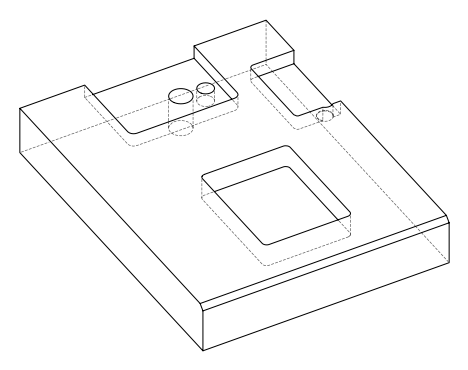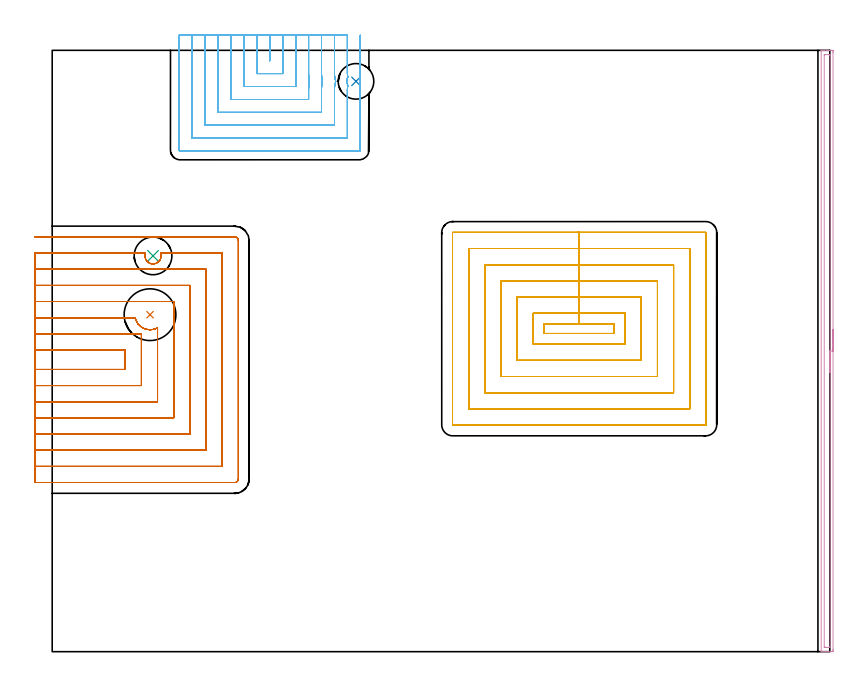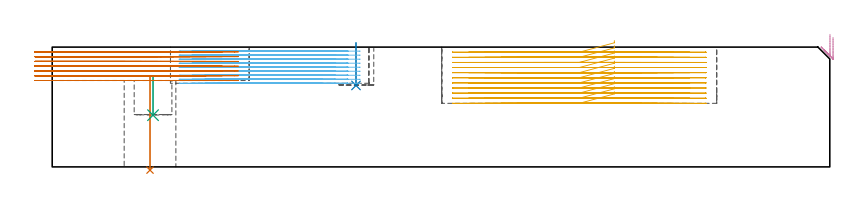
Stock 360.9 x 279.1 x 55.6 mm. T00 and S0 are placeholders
(PLAN: 7 operations, 6 tool changes, 105.6 min)
(1 INDEXABLE_INSERT_DRILL_THROUGH_HOLE_FROM_SOLID | STEP1HOLE | UGT0302_003 | 0.18 min | 25130 mm3)
(2 INDEXABLE_INSERT_DRILL_BLIND_HOLE_FROM_SOLID | STEP1POCKET | NXT0302_004 | 0.08 min | 3759 mm3)
(3 INDEXABLE_INSERT_DRILL_BLIND_HOLE_FROM_SOLID_1 | STEP1POCKET_1 | NXT0302_006 | 0.08 min | 7538 mm3)
(4 AREA_MILL | FG_CHAMFER_SURFACE | UGT0205_001 | 4.66 min | 4227 mm3)
(5 MILL_RECTANGULAR_POCKET | POCKET_RECTANGULAR_STRAIGHT | NXT0201_013 | Follow Part, ap 2.5, ae 75% | 38.4 min | 330527 mm3)
(6 MILL_SLOT | SLOT_PARTIAL_RECTANGULAR | UGT0201_007 | Follow Part, ap 2, ae 75% | 27.16 min | 75157 mm3)
(7 MILL_SLOT_1 | SLOT_PARTIAL_RECTANGULAR_1 | NXT0201_013 | Follow Part, ap 2.5, ae 75% | 35.07 min | 164654 mm3)
(TOOL UGT0302_003 | Indexable Insert Drill 24mm | D24 PA180 FL50 Z2)
(TOOL NXT0302_004 | Index. Insert Drill 16.5mm [880-D1650L20-05] | D16.5 PA176 FL83 Z2)
(TOOL NXT0302_006 | Index. Insert Drill 17.5mm [880-D1750L25-05] | D17.5 PA176 FL88 Z2)
(TOOL UGT0205_001 | Chamfer Mill 20 x 3 x 45 deg. | D20 FL50 Z2)
(TOOL NXT0201_013 | ENDMILL 10mm | D10 FL30 Z4)
(TOOL UGT0201_007 | End Mill 8 mm | D8 FL19 Z4)
(OP 1 INDEXABLE_INSERT_DRILL_THROUGH_HOLE_FROM_SOLID)
G17 G21 G94 G90
T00 M6
G54
G17 G0 G90 X45.4 Y156.4 S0 M3
G43 Z65.6 H0
G94 G81 G98 Z-1.5 F250. R42.1
G80
M5
M2
(OP 2 INDEXABLE_INSERT_DRILL_BLIND_HOLE_FROM_SOLID)
G17 G21 G94 G90
T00 M6
G54
G17 G0 G90 X141. Y264.7 S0 M3
G43 Z65.6 H1
G94 G81 G98 Z37.8 F250. R57.6
G80
M5
M2
(OP 3 INDEXABLE_INSERT_DRILL_BLIND_HOLE_FROM_SOLID_1)
G17 G21 G94 G90
T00 M6
G54
G17 G0 G90 X46.8 Y183.7 S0 M3
G43 Z65.6 H1
G94 G81 G98 Z24. F250. R42.1
G80
M5
M2
(OP 4 AREA_MILL)
G17 G21 G94 G90
T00 M6
G54
G17 G0 G90 X362.4 Y149.55 S1061 M3
G43 Z65.6 H0
Z60.1
G94 G1 Y149.512 Z59.228 F250.
Y149.398 Z58.364
Y149.209 Z57.512
Y148.947 Z56.68
Y148.613 Z55.874
Y148.21 Z55.1
Y147.742 Z54.364
Y147.21 Z53.672
Y146.621 Z53.029
Y145.978 Z52.44
Y145.286 Z51.908
Y144.55 Z51.44
Y143.776 Z51.037
Y142.97 Z50.703
Y142.138 Z50.441
Y141.286 Z50.252
Y140.422 Z50.138
Y139.55 Z50.1
Y0.977
X362.399 Y0.619 Z50.101
X362.394 Y0.09 Z50.103
X362.391 Y0.008 Z50.105
X361.868 Y0. Z50.628
X360.094 Z52.401
X359.549 Z52.948
X359.206 Z53.29
X358.662 Z53.834
X358.319 Z54.176
X357.634 Z54.866
X357.311 Z55.189
X356.933 Y0.008 Z55.559
X356.903 Y0.01 Z55.588
X356.9 Y0.173 Z55.6
Y278.928
X356.902 Y279.091 Z55.588
X356.934 Y279.1 Z55.557
X357.311 Z55.188
X357.633 Z54.866
X358.319 Z54.176
X359.549 Z52.948
X360.094 Z52.401
X360.709 Z51.787
X360.981 Z51.515
X361.596 Z50.9
X361.868 Y279.098 Z50.628
X362.391 Y279.092 Z50.105
X362.394 Y279.01 Z50.103
X362.399 Y278.481 Z50.101
X362.4 Y277.945 Z50.1
Y139.55
X360.986 Z51.514
Y2.406
X360.981 Y2.01 Z51.519
X360.496 Y2.001 Z52.004
X359.206 Y2. Z53.294
X358.721 Y2.001 Z53.779
X358.319 Y2.01 Z54.181
X358.314 Y2.406 Z54.186
Y2.411
Y276.694
X358.319 Y277.09 Z54.181
X358.804 Y277.099 Z53.696
X360.094 Y277.1 Z52.406
X360.579 Y277.099 Z51.921
X360.981 Y277.09 Z51.519
X360.986 Y276.694 Z51.514
Y139.55
Y138.678 Z51.552
Y137.814 Z51.666
Y136.962 Z51.855
Y136.13 Z52.117
Y135.324 Z52.451
Y134.55 Z52.854
Y133.814 Z53.323
Y133.122 Z53.854
Y132.479 Z54.443
Y131.89 Z55.086
Y131.358 Z55.778
Y130.89 Z56.514
Y130.487 Z57.288
Y130.153 Z58.094
Y129.891 Z58.926
Y129.702 Z59.778
Y129.588 Z60.643
Y129.55 Z61.514
G0 Z65.6
M5
M2
(OP 5 MILL_RECTANGULAR_POCKET)
G17 G21 G94 G90
T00 M6
G54
G17 G0 G90 X260.9 Y148.349 S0 M3
G43 Z65.6 H0
Z58.6
G94 G1 Y152.1 Z57.595 F250.
X244.6 Z53.227
X228.3 F500.
Y147.7
X260.9
Y152.1
X244.6
Y157.1
X223.3
Y142.7
X265.9
Y157.1
X244.6
Y164.6
X215.8
Y135.2
X273.4
Y164.6
X244.6
Y172.1
X208.3
Y127.7
X280.9
Y172.1
X244.6
Y179.6
X200.8
Y120.2
X288.4
Y179.6
X244.6
Y187.1
X193.3
Y112.7
X295.9
Y187.1
X244.6
Y194.6
X185.9
X185.845 Y194.595
X185.805 Y194.555
X185.8 Y194.5
Y105.3
X185.805 Y105.245
X185.845 Y105.205
X185.9 Y105.2
X303.3
X303.355 Y105.205
X303.395 Y105.245
X303.4 Y105.3
Y194.5
X303.395 Y194.555
X303.355 Y194.595
X303.3 Y194.6
X244.6
X243.6
G0 X260.9 Y148.349 Z56.227
G1 Y152.1 Z55.222 F250.
X244.6 Z50.854
X228.3 F500.
Y147.7
X260.9
Y152.1
X244.6
Y157.1
X223.3
Y142.7
X265.9
Y157.1
X244.6
Y164.6
X215.8
Y135.2
X273.4
Y164.6
X244.6
Y172.1
X208.3
Y127.7
X280.9
Y172.1
X244.6
Y179.6
X200.8
Y120.2
X288.4
Y179.6
X244.6
Y187.1
X193.3
Y112.7
X295.9
Y187.1
X244.6
Y194.6
X185.9
X185.845 Y194.595
X185.805 Y194.555
X185.8 Y194.5
Y105.3
X185.805 Y105.245
X185.845 Y105.205
X185.9 Y105.2
X303.3
X303.355 Y105.205
X303.395 Y105.245
X303.4 Y105.3
Y194.5
X303.395 Y194.555
X303.355 Y194.595
X303.3 Y194.6
X244.6
X243.6
G0 X260.9 Y148.349 Z53.854
G1 Y152.1 Z52.849 F250.
X244.6 Z48.482
X228.3 F500.
Y147.7
X260.9
Y152.1
X244.6
Y157.1
X223.3
Y142.7
X265.9
Y157.1
X244.6
Y164.6
X215.8
Y135.2
X273.4
Y164.6
X244.6
Y172.1
X208.3
Y127.7
X280.9
Y172.1
X244.6
Y179.6
X200.8
Y120.2
X288.4
Y179.6
X244.6
Y187.1
X193.3
Y112.7
X295.9
Y187.1
X244.6
Y194.6
X185.9
X185.845 Y194.595
X185.805 Y194.555
X185.8 Y194.5
Y105.3
X185.805 Y105.245
X185.845 Y105.205
X185.9 Y105.2
X303.3
X303.355 Y105.205
X303.395 Y105.245
X303.4 Y105.3
Y194.5
X303.395 Y194.555
X303.355 Y194.595
X303.3 Y194.6
X244.6
X243.6
G0 X260.9 Y148.349 Z51.482
G1 Y152.1 Z50.477 F250.
X244.6 Z46.109
X228.3 F500.
Y147.7
X260.9
Y152.1
X244.6
Y157.1
X223.3
Y142.7
X265.9
Y157.1
X244.6
Y164.6
X215.8
Y135.2
X273.4
Y164.6
X244.6
Y172.1
X208.3
Y127.7
X280.9
Y172.1
X244.6
Y179.6
X200.8
Y120.2
X288.4
Y179.6
X244.6
Y187.1
X193.3
Y112.7
X295.9
Y187.1
X244.6
Y194.6
X185.9
X185.845 Y194.595
X185.805 Y194.555
X185.8 Y194.5
Y105.3
X185.805 Y105.245
X185.845 Y105.205
X185.9 Y105.2
X303.3
X303.355 Y105.205
X303.395 Y105.245
X303.4 Y105.3
Y194.5
X303.395 Y194.555
X303.355 Y194.595
X303.3 Y194.6
X244.6
X243.6
G0 X260.9 Y148.349 Z49.109
G1 Y152.1 Z48.104 F250.
X244.6 Z43.736
X228.3 F500.
Y147.7
X260.9
Y152.1
X244.6
Y157.1
X223.3
Y142.7
X265.9
Y157.1
X244.6
Y164.6
X215.8
Y135.2
X273.4
Y164.6
X244.6
Y172.1
X208.3
Y127.7
X280.9
Y172.1
X244.6
Y179.6
X200.8
Y120.2
X288.4
Y179.6
X244.6
Y187.1
X193.3
Y112.7
X295.9
Y187.1
X244.6
Y194.6
X185.9
X185.845 Y194.595
X185.805 Y194.555
X185.8 Y194.5
Y105.3
X185.805 Y105.245
X185.845 Y105.205
X185.9 Y105.2
X303.3
X303.355 Y105.205
X303.395 Y105.245
X303.4 Y105.3
Y194.5
X303.395 Y194.555
X303.355 Y194.595
X303.3 Y194.6
X244.6
X243.6
G0 X260.9 Y148.349 Z46.736
G1 Y152.1 Z45.731 F250.
X244.6 Z41.364
X228.3 F500.
Y147.7
X260.9
Y152.1
X244.6
Y157.1
X223.3
Y142.7
X265.9
Y157.1
X244.6
Y164.6
X215.8
Y135.2
X273.4
Y164.6
X244.6
Y172.1
X208.3
Y127.7
X280.9
Y172.1
X244.6
Y179.6
X200.8
Y120.2
X288.4
Y179.6
X244.6
Y187.1
X193.3
Y112.7
X295.9
Y187.1
X244.6
Y194.6
X185.9
X185.845 Y194.595
X185.805 Y194.555
X185.8 Y194.5
Y105.3
X185.805 Y105.245
X185.845 Y105.205
X185.9 Y105.2
X303.3
X303.355 Y105.205
X303.395 Y105.245
X303.4 Y105.3
Y194.5
X303.395 Y194.555
X303.355 Y194.595
X303.3 Y194.6
X244.6
X243.6
G0 X260.9 Y148.349 Z44.364
G1 Y152.1 Z43.358 F250.
X244.6 Z38.991
X228.3 F500.
Y147.7
X260.9
Y152.1
X244.6
Y157.1
X223.3
Y142.7
X265.9
Y157.1
X244.6
Y164.6
X215.8
Y135.2
X273.4
Y164.6
X244.6
Y172.1
X208.3
Y127.7
X280.9
Y172.1
X244.6
Y179.6
X200.8
Y120.2
X288.4
Y179.6
X244.6
Y187.1
X193.3
Y112.7
X295.9
Y187.1
X244.6
Y194.6
X185.9
X185.845 Y194.595
X185.805 Y194.555
X185.8 Y194.5
Y105.3
X185.805 Y105.245
X185.845 Y105.205
X185.9 Y105.2
X303.3
X303.355 Y105.205
X303.395 Y105.245
X303.4 Y105.3
Y194.5
X303.395 Y194.555
X303.355 Y194.595
X303.3 Y194.6
X244.6
X243.6
G0 X260.9 Y148.349 Z41.991
G1 Y152.1 Z40.986 F250.
X244.6 Z36.618
X228.3 F500.
Y147.7
X260.9
Y152.1
X244.6
Y157.1
X223.3
Y142.7
X265.9
Y157.1
X244.6
Y164.6
X215.8
Y135.2
X273.4
Y164.6
X244.6
Y172.1
X208.3
Y127.7
X280.9
Y172.1
X244.6
Y179.6
X200.8
Y120.2
X288.4
Y179.6
X244.6
Y187.1
X193.3
Y112.7
X295.9
Y187.1
X244.6
Y194.6
X185.9
X185.845 Y194.595
X185.805 Y194.555
X185.8 Y194.5
Y105.3
X185.805 Y105.245
X185.845 Y105.205
X185.9 Y105.2
X303.3
X303.355 Y105.205
X303.395 Y105.245
X303.4 Y105.3
Y194.5
X303.395 Y194.555
X303.355 Y194.595
X303.3 Y194.6
X244.6
X243.6
G0 X260.9 Y148.349 Z39.618
G1 Y152.1 Z38.613 F250.
X244.6 Z34.245
X228.3 F500.
Y147.7
X260.9
Y152.1
X244.6
Y157.1
X223.3
Y142.7
X265.9
Y157.1
X244.6
Y164.6
X215.8
Y135.2
X273.4
Y164.6
X244.6
Y172.1
X208.3
Y127.7
X280.9
Y172.1
X244.6
Y179.6
X200.8
Y120.2
X288.4
Y179.6
X244.6
Y187.1
X193.3
Y112.7
X295.9
Y187.1
X244.6
Y194.6
X185.9
X185.845 Y194.595
X185.805 Y194.555
X185.8 Y194.5
Y105.3
X185.805 Y105.245
X185.845 Y105.205
X185.9 Y105.2
X303.3
X303.355 Y105.205
X303.395 Y105.245
X303.4 Y105.3
Y194.5
X303.395 Y194.555
X303.355 Y194.595
X303.3 Y194.6
X244.6
X243.6
G0 X260.9 Y148.349 Z37.245
G1 Y152.1 Z36.24 F250.
X244.6 Z31.873
X228.3 F500.
Y147.7
X260.9
Y152.1
X244.6
Y157.1
X223.3
Y142.7
X265.9
Y157.1
X244.6
Y164.6
X215.8
Y135.2
X273.4
Y164.6
X244.6
Y172.1
X208.3
Y127.7
X280.9
Y172.1
X244.6
Y179.6
X200.8
Y120.2
X288.4
Y179.6
X244.6
Y187.1
X193.3
Y112.7
X295.9
Y187.1
X244.6
Y194.6
X185.9
X185.845 Y194.595
X185.805 Y194.555
X185.8 Y194.5
Y105.3
X185.805 Y105.245
X185.845 Y105.205
X185.9 Y105.2
X303.3
X303.355 Y105.205
X303.395 Y105.245
X303.4 Y105.3
Y194.5
X303.395 Y194.555
X303.355 Y194.595
X303.3 Y194.6
X244.6
X243.6
G0 X260.9 Y148.349 Z34.873
G1 Y152.1 Z33.868 F250.
X244.6 Z29.5
X228.3 F500.
Y147.7
X260.9
Y152.1
X244.6
Y157.1
X223.3
Y142.7
X265.9
Y157.1
X244.6
Y164.6
X215.8
Y135.2
X273.4
Y164.6
X244.6
Y172.1
X208.3
Y127.7
X280.9
Y172.1
X244.6
Y179.6
X200.8
Y120.2
X288.4
Y179.6
X244.6
Y187.1
X193.3
Y112.7
X295.9
Y187.1
X244.6
Y194.6
X185.9
X185.845 Y194.595
X185.805 Y194.555
X185.8 Y194.5
Y105.3
X185.805 Y105.245
X185.845 Y105.205
X185.9 Y105.2
X303.3
X303.355 Y105.205
X303.395 Y105.245
X303.4 Y105.3
Y194.5
X303.395 Y194.555
X303.355 Y194.595
X303.3 Y194.6
X244.6
X243.6
G0 Z65.6
M5
M2
(OP 6 MILL_SLOT)
G17 G21 G94 G90
T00 M6
G54
G17 G0 G90 X100.9 Y286.1 S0 M3
G43 Z65.6 H0
Z53.733
G94 G1 Y283.1 F250.
Y274.3 F500.
X101.
Y283.1
Y286.1 F250.
X94.9
Y283.1
Y268.3 F500.
X107.
Y283.1
Y286.1 F250.
X88.9
Y283.1
Y262.3 F500.
X113.03
G2 X113.235 Y264.702 R30.
X113. Y268.445 R30.
G1 Y283.1
Y286.1 F250.
X82.9
Y283.1
Y256.3 F500.
X119.
Y260.958
G2 X119.294 Y264.702 R24.
X119. Y268.445 R24.
G1 Y283.1
Y286.1 F250.
X76.9
Y283.1
Y250.3 F500.
X125.
Y260.958
G2 X125.394 Y264.702 R18.
X125. Y268.445 R18.
G1 Y283.1
Y286.1 F250.
X70.9
Y283.1
Y244.3 F500.
X131.
Y260.958
G2 X131.599 Y264.702 R12.
X131. Y268.445 R12.
G1 Y283.1
Y286.1 F250.
X64.9
Y283.1
Y238.3 F500.
X137.
Y260.958
G2 X137.258 Y262.699 R6.
X137.038 Y266.228 R4.261
X137.258 Y266.706 R4.252
X137. Y268.445 R6.
G1 Y283.1
Y286.1 F250.
X58.9
Y283.1
Y232.8 F500.
G3 X59.4 Y232.3 R0.5
G1 X142.5
G3 X143. Y232.8 R0.5
G1 Y260.958
Y263.958 F250.
Y265.445
Y268.445
Y283.1 F500.
Y286.1 F250.
G0 X100.9 Z51.867
G1 Y283.1
Y274.3 F500.
X101.
Y283.1
Y286.1 F250.
X94.9
Y283.1
Y268.3 F500.
X107.
Y283.1
Y286.1 F250.
X88.9
Y283.1
Y262.3 F500.
X113.03
G2 X113.235 Y264.702 R30.
X113. Y268.445 R30.
G1 Y283.1
Y286.1 F250.
X82.9
Y283.1
Y256.3 F500.
X119.
Y260.958
G2 X119.294 Y264.702 R24.
X119. Y268.445 R24.
G1 Y283.1
Y286.1 F250.
X76.9
Y283.1
Y250.3 F500.
X125.
Y260.958
G2 X125.394 Y264.702 R18.
X125. Y268.445 R18.
G1 Y283.1
Y286.1 F250.
X70.9
Y283.1
Y244.3 F500.
X131.
Y260.958
G2 X131.599 Y264.702 R12.
X131. Y268.445 R12.
G1 Y283.1
Y286.1 F250.
X64.9
Y283.1
Y238.3 F500.
X137.
Y260.958
G2 X137.258 Y262.699 R6.
X137.038 Y266.228 R4.261
X137.258 Y266.706 R4.252
X137. Y268.445 R6.
G1 Y283.1
Y286.1 F250.
X58.9
Y283.1
Y232.8 F500.
G3 X59.4 Y232.3 R0.5
G1 X142.5
G3 X143. Y232.8 R0.5
G1 Y260.958
Y263.958 F250.
Y265.445
Y268.445
Y283.1 F500.
Y286.1 F250.
G0 X100.9 Z50.
G1 Y283.1
Y274.3 F500.
X101.
Y283.1
Y286.1 F250.
X94.9
Y283.1
Y268.3 F500.
X107.
Y283.1
Y286.1 F250.
X88.9
Y283.1
Y262.3 F500.
X113.03
G2 X113.235 Y264.702 R30.
X113. Y268.445 R30.
G1 Y283.1
Y286.1 F250.
X82.9
Y283.1
Y256.3 F500.
X119.
Y260.958
G2 X119.294 Y264.702 R24.
X119. Y268.445 R24.
G1 Y283.1
Y286.1 F250.
X76.9
Y283.1
Y250.3 F500.
X125.
Y260.958
G2 X125.394 Y264.702 R18.
X125. Y268.445 R18.
G1 Y283.1
Y286.1 F250.
X70.9
Y283.1
Y244.3 F500.
X131.
Y260.958
G2 X131.599 Y264.702 R12.
X131. Y268.445 R12.
G1 Y283.1
Y286.1 F250.
X64.9
Y283.1
Y238.3 F500.
X137.
Y260.958
G2 X137.258 Y262.699 R6.
X137.038 Y266.228 R4.261
X137.258 Y266.706 R4.252
X137. Y268.445 R6.
G1 Y283.1
Y286.1 F250.
X58.9
Y283.1
Y232.8 F500.
G3 X59.4 Y232.3 R0.5
G1 X142.5
G3 X143. Y232.8 R0.5
G1 Y260.958
Y263.958 F250.
Y265.445
Y268.445
Y283.1 F500.
Y286.1 F250.
G0 X100.9 Z48.133
G1 Y283.1
Y274.3 F500.
X101.
Y283.1
Y286.1 F250.
X94.9
Y283.1
Y268.3 F500.
X107.
Y283.1
Y286.1 F250.
X88.9
Y283.1
Y262.3 F500.
X113.03
G2 X113.235 Y264.702 R30.
X113. Y268.445 R30.
G1 Y283.1
Y286.1 F250.
X82.9
Y283.1
Y256.3 F500.
X119.
Y260.958
G2 X119.294 Y264.702 R24.
X119. Y268.445 R24.
G1 Y283.1
Y286.1 F250.
X76.9
Y283.1
Y250.3 F500.
X125.
Y260.958
G2 X125.394 Y264.702 R18.
X125. Y268.445 R18.
G1 Y283.1
Y286.1 F250.
X70.9
Y283.1
Y244.3 F500.
X131.
Y260.958
G2 X131.599 Y264.702 R12.
X131. Y268.445 R12.
G1 Y283.1
Y286.1 F250.
X64.9
Y283.1
Y238.3 F500.
X137.
Y260.958
G2 X137.258 Y262.699 R6.
X137.038 Y266.228 R4.261
X137.258 Y266.706 R4.252
X137. Y268.445 R6.
G1 Y283.1
Y286.1 F250.
X58.9
Y283.1
Y232.8 F500.
G3 X59.4 Y232.3 R0.5
G1 X142.5
G3 X143. Y232.8 R0.5
G1 Y260.958
Y263.958 F250.
Y265.445
Y268.445
Y283.1 F500.
Y286.1 F250.
G0 X100.9 Z46.267
G1 Y283.1
Y274.3 F500.
X101.
Y283.1
Y286.1 F250.
X94.9
Y283.1
Y268.3 F500.
X107.
Y283.1
Y286.1 F250.
X88.9
Y283.1
Y262.3 F500.
X113.03
G2 X113.235 Y264.702 R30.
X113. Y268.445 R30.
G1 Y283.1
Y286.1 F250.
X82.9
Y283.1
Y256.3 F500.
X119.
Y260.958
G2 X119.294 Y264.702 R24.
X119. Y268.445 R24.
G1 Y283.1
Y286.1 F250.
X76.9
Y283.1
Y250.3 F500.
X125.
Y260.958
G2 X125.394 Y264.702 R18.
X125. Y268.445 R18.
G1 Y283.1
Y286.1 F250.
X70.9
Y283.1
Y244.3 F500.
X131.
Y260.958
G2 X131.599 Y264.702 R12.
X131. Y268.445 R12.
G1 Y283.1
Y286.1 F250.
X64.9
Y283.1
Y238.3 F500.
X137.
Y260.958
G2 X137.258 Y262.699 R6.
X137.038 Y266.229 R4.262
G1 X137.064 Y266.296
G2 X137.258 Y266.706 R4.252
X137. Y268.445 R6.
G1 Y283.1
Y286.1 F250.
X58.9
Y283.1
Y232.8 F500.
G3 X59.4 Y232.3 R0.5
G1 X142.5
G3 X143. Y232.8 R0.5
G1 Y260.958
Y263.958 F250.
Y265.445
Y268.445
Y283.1 F500.
Y286.1 F250.
G0 X100.9 Z44.4
G1 Y283.1
Y274.3 F500.
X101.
Y283.1
Y286.1 F250.
X94.9
Y283.1
Y268.3 F500.
X107.
Y283.1
Y286.1 F250.
X88.9
Y283.1
Y262.3 F500.
X113.03
G2 X113.235 Y264.702 R30.
X113. Y268.445 R30.
G1 Y283.1
Y286.1 F250.
X82.9
Y283.1
Y256.3 F500.
X119.
Y260.958
G2 X119.294 Y264.702 R24.
X119. Y268.445 R24.
G1 Y283.1
Y286.1 F250.
X76.9
Y283.1
Y250.3 F500.
X125.
Y260.958
G2 X125.394 Y264.702 R18.
X125. Y268.445 R18.
G1 Y283.1
Y286.1 F250.
X70.9
Y283.1
Y244.3 F500.
X131.
Y260.958
G2 X131.599 Y264.702 R12.
X131. Y268.445 R12.
G1 Y283.1
Y286.1 F250.
X64.9
Y283.1
Y238.3 F500.
X137.
Y260.958
G2 X137.258 Y262.699 R6.
X137.038 Y266.229 R4.262
G1 X137.065 Y266.297
G2 X137.258 Y266.706 R4.252
X137. Y268.445 R6.
G1 Y283.1
Y286.1 F250.
X58.9
Y283.1
Y232.8 F500.
G3 X59.4 Y232.3 R0.5
G1 X142.5
G3 X143. Y232.8 R0.5
G1 Y260.958
Y263.958 F250.
Y265.445
Y268.445
Y283.1 F500.
Y286.1 F250.
G0 X100.9 Z42.533
G1 Y283.1
Y274.3 F500.
X101.
Y283.1
Y286.1 F250.
X94.9
Y283.1
Y268.3 F500.
X107.
Y283.1
Y286.1 F250.
X88.9
Y283.1
Y262.3 F500.
X113.03
G2 X113.235 Y264.702 R30.
X113. Y268.445 R30.
G1 Y283.1
Y286.1 F250.
X82.9
Y283.1
Y256.3 F500.
X119.
Y260.958
G2 X119.294 Y264.702 R24.
X119. Y268.445 R24.
G1 Y283.1
Y286.1 F250.
X76.9
Y283.1
Y250.3 F500.
X125.
Y260.958
G2 X125.394 Y264.702 R18.
X125. Y268.445 R18.
G1 Y283.1
Y286.1 F250.
X70.9
Y283.1
Y244.3 F500.
X131.
Y260.958
G2 X131.599 Y264.702 R12.
X131. Y268.445 R12.
G1 Y283.1
Y286.1 F250.
X64.9
Y283.1
Y238.3 F500.
X137.
Y260.958
G2 X137.258 Y262.699 R6.
X137.038 Y266.228 R4.261
X137.258 Y266.706 R4.252
X137. Y268.445 R6.
G1 Y283.1
Y286.1 F250.
X58.9
Y283.1
Y232.8 F500.
G3 X59.4 Y232.3 R0.5
G1 X142.5
G3 X143. Y232.8 R0.5
G1 Y260.958
Y263.958 F250.
Y265.445
Y268.445
Y283.1 F500.
Y286.1 F250.
G0 X100.9 Z40.667
G1 Y283.1
Y274.3 F500.
X101.
Y283.1
Y286.1 F250.
X94.9
Y283.1
Y268.3 F500.
X107.
Y283.1
Y286.1 F250.
X88.9
Y283.1
Y262.3 F500.
X113.03
G2 X113.235 Y264.702 R30.
X113. Y268.445 R30.
G1 Y283.1
Y286.1 F250.
X82.9
Y283.1
Y256.3 F500.
X119.
Y260.958
G2 X119.294 Y264.702 R24.
X119. Y268.445 R24.
G1 Y283.1
Y286.1 F250.
X76.9
Y283.1
Y250.3 F500.
X125.
Y260.958
G2 X125.394 Y264.702 R18.
X125. Y268.445 R18.
G1 Y283.1
Y286.1 F250.
X70.9
Y283.1
Y244.3 F500.
X131.
Y260.958
G2 X131.599 Y264.702 R12.
X131. Y268.445 R12.
G1 Y283.1
Y286.1 F250.
X64.9
Y283.1
Y238.3 F500.
X137.
Y260.958
G2 X137.258 Y262.699 R6.
X137.038 Y266.228 R4.261
X137.258 Y266.706 R4.252
X137. Y268.445 R6.
G1 Y283.1
Y286.1 F250.
X58.9
Y283.1
Y232.8 F500.
G3 X59.4 Y232.3 R0.5
G1 X142.5
G3 X143. Y232.8 R0.5
G1 Y260.958
Y263.958 F250.
Y265.445
Y268.445
Y283.1 F500.
Y286.1 F250.
G0 X100.9 Z38.8
G1 Y283.1
Y274.3 F500.
X101.
Y283.1
Y286.1 F250.
X94.9
Y283.1
Y268.3 F500.
X107.
Y283.1
Y286.1 F250.
X88.9
Y283.1
Y262.3 F500.
X113.03
G2 X113.235 Y264.702 R30.
X113. Y268.445 R30.
G1 Y283.1
Y286.1 F250.
X82.9
Y283.1
Y256.3 F500.
X119.
Y260.958
G2 X119.294 Y264.702 R24.
X119. Y268.445 R24.
G1 Y283.1
Y286.1 F250.
X76.9
Y283.1
Y250.3 F500.
X125.
Y260.958
G2 X125.394 Y264.702 R18.
X125. Y268.445 R18.
G1 Y283.1
Y286.1 F250.
X70.9
Y283.1
Y244.3 F500.
X131.
Y260.958
G2 X131.599 Y264.702 R12.
X131. Y268.445 R12.
G1 Y283.1
Y286.1 F250.
X64.9
Y283.1
Y238.3 F500.
X137.
Y260.958
G2 X137.258 Y262.699 R6.
X136.769 Y264.381 R4.261
X137.037 Y266.225 R4.261
X137.2 Y266.595 R4.249
G1 X137.258 Y266.706
G2 X137. Y268.445 R6.
G1 Y283.1
Y286.1 F250.
X58.9
Y283.1
Y232.8 F500.
G3 X59.4 Y232.3 R0.5
G1 X142.5
G3 X143. Y232.8 R0.5
G1 Y260.958
Y263.958 F250.
Y265.445
Y268.445
Y283.1 F500.
Y286.1 F250.
G0 Z65.6
M5
M2
(OP 7 MILL_SLOT_1)
G17 G21 G94 G90
T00 M6
G54
G17 G0 G90 X-8. Y131. S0 M3
G43 Z65.6 H0
Z53.386
G94 G1 X-5. F250.
X33.9 F500.
Y140.
X-5.
X-8. F250.
Y123.5
X-5.
X41.4 F500.
Y147.5
X-5.
X-8. F250.
Y116.
X-5.
X48.9 F500.
Y150.34
G2 X47.333 Y149.675 R7.001
X39.92 Y152.05 R7.
X39.251 Y153.059 R6.965
X38.93 Y153.734 R6.985
X38.764 Y154.18 R6.965
X38.544 Y155. R7.
G1 X-5.
X-8. F250.
Y108.5
X-5.
X56.4 F500.
Y162.5
X48.826
X45.826 F250.
X44.971
X41.971
X-5. F500.
X-8. F250.
Y101.
X-5.
X63.9 F500.
Y170.
X-5.
X-8. F250.
Y93.5
X-5.
X71.4 F500.
Y177.5
X-5.
X-8. F250.
Y86.
X-5.
X78.9 F500.
Y185.
X50.307
G2 X50.036 Y181.813 R3.76
X46.244 Y179.994 R3.783
X45.815 Y180.087 R3.773
X43.09 Y184.214 R3.771
X43.209 Y184.763 R3.75
X43.289 Y185. R3.752
G1 X-5.
X-8. F250.
Y78.5
X-5.
X84.7 F500.
G3 X86.4 Y80.2 R1.7
G1 Y190.8
G3 X84.7 Y192.5 R1.7
G1 X-5.
X-8. F250.
G0 Y131. Z51.171
G1 X-5.
X33.9 F500.
Y140.
X-5.
X-8. F250.
Y123.5
X-5.
X41.4 F500.
Y147.5
X-5.
X-8. F250.
Y116.
X-5.
X48.9 F500.
Y150.342
G2 X45.145 Y149.408 R6.996
X39.917 Y152.055 R7.
X38.929 Y153.736 R6.975
X38.764 Y154.18 R6.965
X38.544 Y155. R7.
G1 X-5.
X-8. F250.
Y108.5
X-5.
X56.4 F500.
Y162.5
X48.826
X45.826 F250.
X44.971
X41.971
X-5. F500.
X-8. F250.
Y101.
X-5.
X63.9 F500.
Y170.
X-5.
X-8. F250.
Y93.5
X-5.
X71.4 F500.
Y177.5
X-5.
X-8. F250.
Y86.
X-5.
X78.9 F500.
Y185.
X50.31
G2 X50.036 Y181.813 R3.748
X46.244 Y179.994 R3.783
X45.875 Y180.071 R3.773
X43.067 Y184.001 R3.773
X43.288 Y185. R3.75
G1 X-5.
X-8. F250.
Y78.5
X-5.
X84.7 F500.
G3 X86.4 Y80.2 R1.7
G1 Y190.8
G3 X84.7 Y192.5 R1.7
G1 X-5.
X-8. F250.
G0 Y131. Z48.957
G1 X-5.
X33.9 F500.
Y140.
X-5.
X-8. F250.
Y123.5
X-5.
X41.4 F500.
Y147.5
X-5.
X-8. F250.
Y116.
X-5.
X48.9 F500.
Y150.342
G2 X45.146 Y149.408 R6.996
X39.913 Y152.059 R7.
X38.957 Y153.669 R6.975
X38.763 Y154.183 R6.975
X38.544 Y155. R7.001
G1 X-5.
X-8. F250.
Y108.5
X-5.
X56.4 F500.
Y162.5
X48.826
X45.826 F250.
X44.971
X41.971
X-5. F500.
X-8. F250.
Y101.
X-5.
X63.9 F500.
Y170.
X-5.
X-8. F250.
Y93.5
X-5.
X71.4 F500.
Y177.5
X-5.
X-8. F250.
Y86.
X-5.
X78.9 F500.
Y185.
X50.311
G2 X50.036 Y181.813 R3.745
X46.244 Y179.994 R3.783
X45.859 Y180.075 R3.773
X43.067 Y184.002 R3.773
X43.288 Y185. R3.75
G1 X-5.
X-8. F250.
Y78.5
X-5.
X84.7 F500.
G3 X86.4 Y80.2 R1.7
G1 Y190.8
G3 X84.7 Y192.5 R1.7
G1 X-5.
X-8. F250.
G0 Y131. Z46.743
G1 X-5.
X33.9 F500.
Y140.
X-5.
X-8. F250.
Y123.5
X-5.
X41.4 F500.
Y147.5
X-5.
X-8. F250.
Y116.
X-5.
X48.9 F500.
Y150.345
G2 X45.433 Y149.403 R7.003
X39.913 Y152.059 R7.
X39.576 Y152.522 R6.975
X38.763 Y154.183 R7.005
X38.544 Y155. R7.001
G1 X-5.
X-8. F250.
Y108.5
X-5.
X56.4 F500.
Y162.5
X48.826
X45.826 F250.
X44.971
X41.971
X-5. F500.
X-8. F250.
Y101.
X-5.
X63.9 F500.
Y170.
X-5.
X-8. F250.
Y93.5
X-5.
X71.4 F500.
Y177.5
X-5.
X-8. F250.
Y86.
X-5.
X78.9 F500.
Y185.
X50.307
G2 X50.036 Y181.813 R3.759
X46.244 Y179.994 R3.783
G1 X46.212 Y179.999
G2 X45.892 Y180.066 R3.773
X43.092 Y184.23 R3.771
X43.207 Y184.755 R3.75
X43.288 Y185. R3.752
G1 X-5.
X-8. F250.
Y78.5
X-5.
X84.7 F500.
G3 X86.4 Y80.2 R1.7
G1 Y190.8
G3 X84.7 Y192.5 R1.7
G1 X-5.
X-8. F250.
G0 Y131. Z44.529
G1 X-5.
X33.9 F500.
Y140.
X-5.
X-8. F250.
Y123.5
X-5.
X41.4 F500.
Y147.5
X-5.
X-8. F250.
Y116.
X-5.
X48.9 F500.
Y150.345
G2 X45.399 Y149.403 R7.003
X39.902 Y152.072 R7.001
X38.799 Y154.078 R7.005
G1 X38.763 Y154.181
G2 X38.544 Y155. R7.
G1 X-5.
X-8. F250.
Y108.5
X-5.
X56.4 F500.
Y162.5
X48.826
X45.826 F250.
X44.971
X41.971
X-5. F500.
X-8. F250.
Y101.
X-5.
X63.9 F500.
Y170.
X-5.
X-8. F250.
Y93.5
X-5.
X71.4 F500.
Y177.5
X-5.
X-8. F250.
Y86.
X-5.
X78.9 F500.
Y185.
X50.307
G2 X50.036 Y181.813 R3.761
X46.244 Y179.994 R3.783
X45.875 Y180.071 R3.771
X44.832 Y180.52 R3.771
X43.106 Y184.325 R3.771
G1 X43.124 Y184.418
G2 X43.289 Y185. R3.752
G1 X-5.
X-8. F250.
Y78.5
X-5.
X84.7 F500.
G3 X86.4 Y80.2 R1.7
G1 Y190.8
G3 X84.7 Y192.5 R1.7
G1 X-5.
X-8. F250.
G0 Y131. Z42.314
G1 X-5.
X33.9 F500.
Y140.
X-5.
X-8. F250.
Y123.5
X-5.
X41.4 F500.
Y147.5
X-5.
X-8. F250.
Y116.
X-5.
X48.9 F500.
Y150.34
G2 X47.498 Y149.724 R7.001
X39.919 Y152.052 R7.
X38.929 Y153.737 R6.975
X38.763 Y154.181 R6.977
X38.544 Y155. R7.
G1 X-5.
X-8. F250.
Y108.5
X-5.
X56.4 F500.
Y162.5
X48.826
X45.826 F250.
X44.971
X41.971
X-5. F500.
X-8. F250.
Y101.
X-5.
X63.9 F500.
Y170.
X-5.
X-8. F250.
Y93.5
X-5.
X71.4 F500.
Y177.5
X-5.
X-8. F250.
Y86.
X-5.
X78.9 F500.
Y185.
X50.307
G2 X50.036 Y181.813 R3.761
X46.244 Y179.994 R3.783
X45.892 Y180.066 R3.773
X43.091 Y184.218 R3.771
X43.202 Y184.739 R3.75
X43.289 Y185. R3.752
G1 X-5.
X-8. F250.
Y78.5
X-5.
X84.7 F500.
G3 X86.4 Y80.2 R1.7
G1 Y190.8
G3 X84.7 Y192.5 R1.7
G1 X-5.
X-8. F250.
G0 Y131. Z40.1
G1 X-5.
X33.9 F500.
Y140.
X-5.
X-8. F250.
Y123.5
X-5.
X41.4 F500.
Y147.5
X-5.
X-8. F250.
Y116.
X-5.
X48.9 F500.
Y150.342
G2 X45.155 Y149.408 R6.996
X39.916 Y152.056 R7.
X38.916 Y153.768 R6.975
X38.763 Y154.183 R6.975
X38.544 Y155. R7.001
G1 X-5.
X-8. F250.
Y108.5
X-5.
X56.4 F500.
Y162.5
X48.826
X45.826 F250.
X44.971
X41.971
X-5. F500.
X-8. F250.
Y101.
X-5.
X63.9 F500.
Y170.
X-5.
X-8. F250.
Y93.5
X-5.
X71.4 F500.
Y177.5
X-5.
X-8. F250.
Y86.
X-5.
X78.9 F500.
Y185.
X50.31
G2 X50.036 Y181.813 R3.749
X46.244 Y179.994 R3.783
X45.861 Y180.074 R3.773
X43.067 Y184.002 R3.773
X43.288 Y185. R3.75
G1 X-5.
X-8. F250.
Y78.5
X-5.
X84.7 F500.
G3 X86.4 Y80.2 R1.7
G1 Y190.8
G3 X84.7 Y192.5 R1.7
G1 X-5.
X-8. F250.
G0 Z65.6
M5
M2
